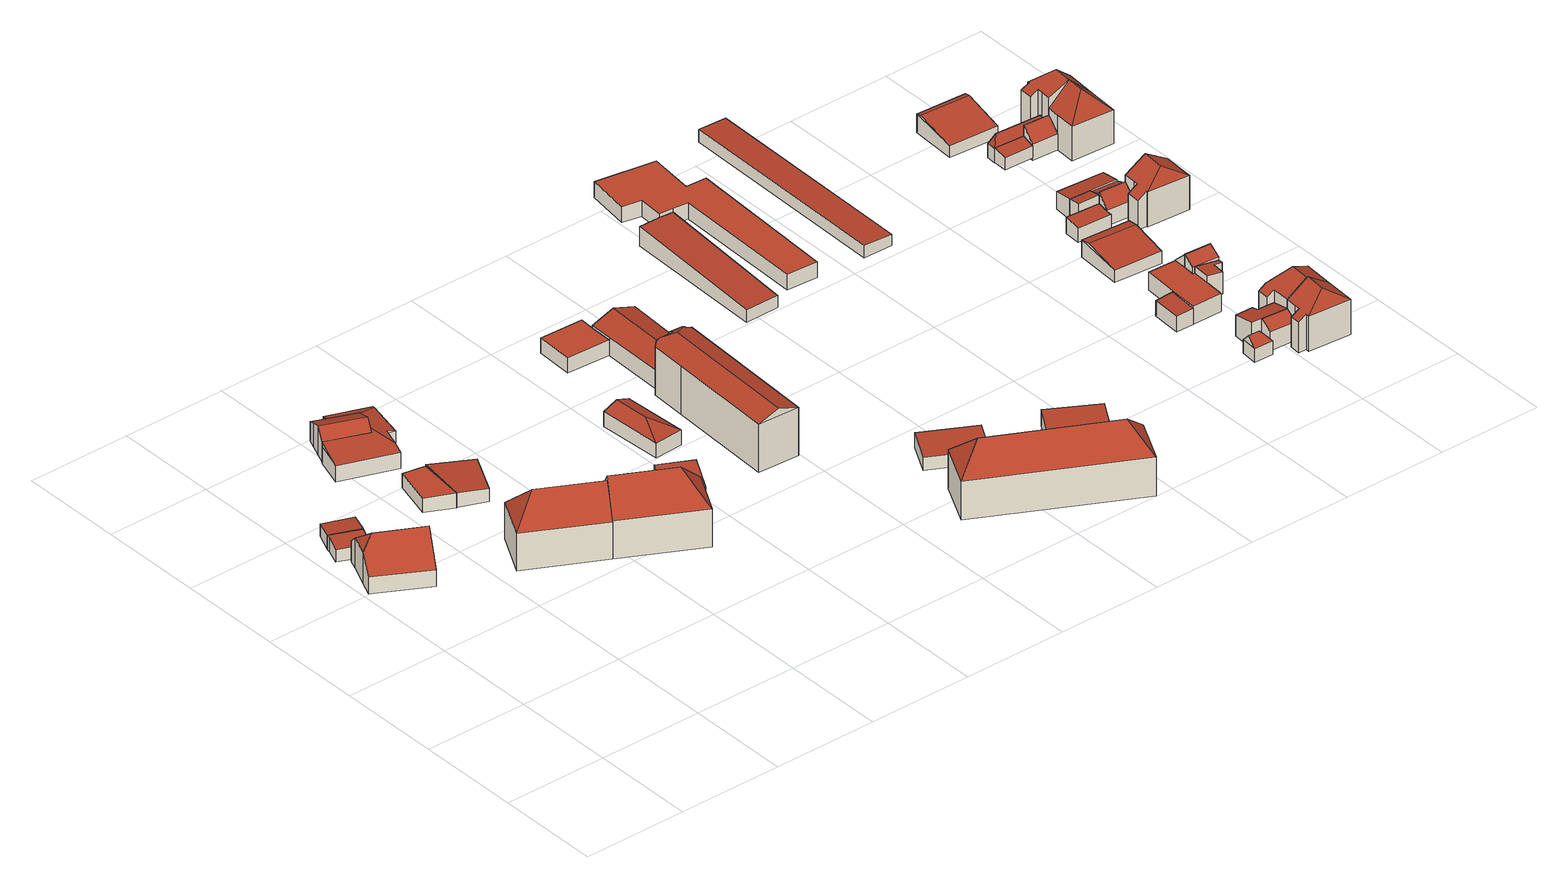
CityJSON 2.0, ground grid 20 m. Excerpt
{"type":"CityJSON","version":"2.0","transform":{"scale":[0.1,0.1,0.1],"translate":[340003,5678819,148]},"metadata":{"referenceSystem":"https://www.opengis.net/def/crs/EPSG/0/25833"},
"CityObjects":{
"building1":{"type":"Building","attributes":{"Dachtyp_tdc":"tdcGableAndHippedGRoof","Gemeindeschluessel":14729160,"Dachneigung":42.41,"QualitaetDacherkennung":76,"Geometrietyp2DReferenz":"3000","function":"31001_9998","roofType":"9999","measuredHeight":8.16},"geometry":[{"type":"MultiSurface","lod":"2","boundaries":[[[0,1,2,3]],[[1,4,5,2]],[[4,6,7,5]],[[6,8,9,7]],[[8,10,11,9]],[[10,12,13,11]],[[12,14,15,13]],[[14,0,3,15]],[[10,8,16]],[[8,6,4,1,16]],[[1,0,14,12,10,16]],[[3,2,5,7,9,11,13,15]]],"semantics":{"surfaces":[{"type":"WallSurface"},{"type":"RoofSurface"},{"type":"GroundSurface"}],"values":[0,0,0,0,0,0,0,0,1,1,1,2]}}]},
"building2":{"type":"Building","attributes":{"Dachtyp_tdc":"tdcPolyFlatRoof","Gemeindeschluessel":14729160,"Dachneigung":6.5,"QualitaetDacherkennung":69,"Geometrietyp2DReferenz":"3000","function":"31001_9998","roofType":"2100","measuredHeight":2.86},"geometry":[{"type":"MultiSurface","lod":"2","boundaries":[[[17,18,19,20]],[[18,21,22,19]],[[21,23,24,22]],[[23,25,26,24]],[[25,27,28,26]],[[27,17,20,28]],[[27,25,23,21,18,17]],[[20,19,22,24,26,28]]],"semantics":{"surfaces":[{"type":"WallSurface"},{"type":"RoofSurface"},{"type":"GroundSurface"}],"values":[0,0,0,0,0,0,1,2]}}]},
"building3":{"type":"Building","attributes":{"Dachtyp_tdc":"tdcPolyFlatRoof","Gemeindeschluessel":14729160,"Dachneigung":5.76,"QualitaetDacherkennung":67,"Geometrietyp2DReferenz":"3000","function":"31001_9998","roofType":"2100","measuredHeight":2.82},"geometry":[{"type":"MultiSurface","lod":"2","boundaries":[[[29,30,31,32]],[[30,33,34,31]],[[33,35,36,34]],[[35,29,32,36]],[[35,33,30,29]],[[32,31,34,36]]],"semantics":{"surfaces":[{"type":"WallSurface"},{"type":"RoofSurface"},{"type":"GroundSurface"}],"values":[0,0,0,0,1,2]}}]},
"building4":{"type":"Building","attributes":{"Dachtyp_tdc":"tdcPolyFlatRoof","Gemeindeschluessel":14729160,"Dachneigung":2.99,"QualitaetDacherkennung":85,"Geometrietyp2DReferenz":"3000","function":"31001_9998","roofType":"2100","measuredHeight":3.05},"geometry":[{"type":"MultiSurface","lod":"2","boundaries":[[[37,38,39,40]],[[38,41,42,39]],[[41,43,44,42]],[[43,37,40,44]],[[43,41,38,37]],[[40,39,42,44]]],"semantics":{"surfaces":[{"type":"WallSurface"},{"type":"RoofSurface"},{"type":"GroundSurface"}],"values":[0,0,0,0,1,2]}}]},
"building5":{"type":"Building","attributes":{"Dachtyp_tdc":"tdcHipAndGableRoof","Gemeindeschluessel":14729160,"Dachneigung":47.87,"QualitaetDacherkennung":60,"Geometrietyp2DReferenz":"3000","function":"31001_9998","roofType":"5000","measuredHeight":12.29},"geometry":[{"type":"MultiSurface","lod":"2","boundaries":[[[45,46,47]],[[48,45,47,49]],[[46,50,49,47]],[[51,52,53,54]],[[45,48,52,51]],[[48,50,53,52]],[[50,46,54,53]],[[46,45,51,54]],[[50,48,49]]],"semantics":{"surfaces":[{"type":"WallSurface"},{"type":"RoofSurface"},{"type":"GroundSurface"}],"values":[0,1,1,2,0,0,0,0,1]}}]},
"building6":{"type":"Building","attributes":{"Dachtyp_tdc":"tdcFreeFormRoof","Gemeindeschluessel":14729160,"Dachneigung":10.09,"QualitaetDacherkennung":44,"Geometrietyp2DReferenz":"3000","function":"31001_9998","roofType":"5000","measuredHeight":4.48},"geometry":[{"type":"MultiSurface","lod":"2","boundaries":[[[55,56,57,58]],[[56,59,60,57]],[[59,61,62,60]],[[61,63,64,62]],[[63,65,66,64]],[[65,67,68,66]],[[67,69,70,68]],[[69,71,72,70]],[[71,73,74,72]],[[73,75,76,74]],[[75,77,78,76]],[[77,79,80,78]],[[79,55,58,80]],[[65,81,82,83,84,85,86]],[[81,87,61,88,89,82]],[[84,90,91,73,71,85]],[[73,91,75]],[[75,91,90,77]],[[77,90,84,83,79]],[[55,82,89,56]],[[56,89,88,59]],[[59,88,61]],[[61,87,63]],[[63,87,81,65]],[[67,86,85,69]],[[65,86,67]],[[69,85,71]],[[79,83,82,55]],[[58,57,60,62,64,66,68,70,72,74,76,78,80]]],"semantics":{"surfaces":[{"type":"WallSurface"},{"type":"RoofSurface"},{"type":"GroundSurface"}],"values":[0,0,0,0,0,0,0,0,0,0,0,0,0,1,1,1,0,0,0,0,0,0,0,0,0,0,0,0,2]}}]},
"building7":{"type":"Building","attributes":{"Dachtyp_tdc":"tdcGableRoof","Gemeindeschluessel":14729160,"Dachneigung":23.56,"QualitaetDacherkennung":80,"Geometrietyp2DReferenz":"3000","function":"31001_9998","roofType":"3100","measuredHeight":5.66},"geometry":[{"type":"MultiSurface","lod":"2","boundaries":[[[92,89,93,94]],[[89,95,96,93]],[[95,97,98,96]],[[97,99,100,98]],[[99,101,102,100]],[[101,103,104,102]],[[103,105,106,104]],[[105,107,108,106]],[[107,92,94,108]],[[103,101,99,97]],[[97,95,89,92,107,105,103]],[[94,93,96,98,100,102,104,106,108]]],"semantics":{"surfaces":[{"type":"WallSurface"},{"type":"RoofSurface"},{"type":"GroundSurface"}],"values":[0,0,0,0,0,0,0,0,0,1,1,2]}}]},
"building8":{"type":"Building","attributes":{"Dachtyp_tdc":"tdcPolyFlatRoof","Gemeindeschluessel":14729160,"Dachneigung":4.86,"QualitaetDacherkennung":77,"Geometrietyp2DReferenz":"3000","function":"31001_9998","roofType":"2100","measuredHeight":3.18},"geometry":[{"type":"MultiSurface","lod":"2","boundaries":[[[109,41,110,111]],[[41,112,113,110]],[[112,114,115,113]],[[114,109,111,115]],[[114,112,41,109]],[[111,110,113,115]]],"semantics":{"surfaces":[{"type":"WallSurface"},{"type":"RoofSurface"},{"type":"GroundSurface"}],"values":[0,0,0,0,1,2]}}]},
"building9":{"type":"Building","attributes":{"Dachtyp_tdc":"tdcFreeFormRoof","Gemeindeschluessel":14729160,"Dachneigung":50.92,"QualitaetDacherkennung":14,"Geometrietyp2DReferenz":"3000","function":"31001_9998","roofType":"5000","measuredHeight":13.2},"geometry":[{"type":"MultiSurface","lod":"2","boundaries":[[[116,117,51,118]],[[117,119,54,51]],[[119,120,121,54]],[[120,116,118,121]],[[122,123,120,119]],[[122,119,117]],[[123,122,117,116]],[[123,116,120]],[[118,51,54,121]]],"semantics":{"surfaces":[{"type":"WallSurface"},{"type":"RoofSurface"},{"type":"GroundSurface"}],"values":[0,0,0,0,1,0,1,1,2]}}]},
"building10":{"type":"Building","attributes":{"Dachtyp_tdc":"tdcPolyFlatRoof","Gemeindeschluessel":14729160,"Dachneigung":5.57,"QualitaetDacherkennung":80,"Geometrietyp2DReferenz":"3000","function":"31001_9998","roofType":"2100","measuredHeight":3.06},"geometry":[{"type":"MultiSurface","lod":"2","boundaries":[[[124,125,126,127]],[[125,128,129,126]],[[128,130,131,129]],[[130,124,127,131]],[[130,128,125,124]],[[127,126,129,131]]],"semantics":{"surfaces":[{"type":"WallSurface"},{"type":"RoofSurface"},{"type":"GroundSurface"}],"values":[0,0,0,0,1,2]}}]},
"building11":{"type":"Building","attributes":{"Dachtyp_tdc":"tdcHipAndGableRoof","Gemeindeschluessel":14729160,"Dachneigung":20.18,"QualitaetDacherkennung":76,"Geometrietyp2DReferenz":"3000","function":"31001_9998","roofType":"5000","measuredHeight":3.9},"geometry":[{"type":"MultiSurface","lod":"2","boundaries":[[[132,133,134,135]],[[133,136,137,134]],[[136,138,139,137]],[[138,132,135,139]],[[136,133,140]],[[132,138,141]],[[133,132,141,140]],[[138,136,140,141]],[[135,134,137,139]]],"semantics":{"surfaces":[{"type":"WallSurface"},{"type":"RoofSurface"},{"type":"GroundSurface"}],"values":[0,0,0,0,1,0,1,1,2]}}]},
"building12":{"type":"Building","attributes":{"Dachtyp_tdc":"tdcFreeFormRoof","Gemeindeschluessel":14729160,"Dachneigung":20.45,"QualitaetDacherkennung":53,"Geometrietyp2DReferenz":"3000","function":"31001_9998","roofType":"5000","measuredHeight":10.92},"geometry":[{"type":"MultiSurface","lod":"2","boundaries":[[[142,143,144,145]],[[143,146,147,144]],[[146,148,149,147]],[[148,150,151,149]],[[150,152,153,151]],[[152,154,155,153]],[[154,156,157,155]],[[156,158,159,157]],[[158,160,161,159]],[[160,162,163,161]],[[162,142,145,163]],[[164,154,152,150,165,166]],[[167,166,165,148,146,143,142]],[[160,158,156,164,166,167,162]],[[150,148,165]],[[156,154,164]],[[142,162,167]],[[145,144,147,149,151,153,155,157,159,161,163]]],"semantics":{"surfaces":[{"type":"WallSurface"},{"type":"RoofSurface"},{"type":"GroundSurface"}],"values":[0,0,0,0,0,0,0,0,0,0,0,1,1,1,0,0,0,2]}}]},
"building13":{"type":"Building","attributes":{"Dachtyp_tdc":"tdcPolyFlatRoof","Gemeindeschluessel":14729160,"Dachneigung":0,"QualitaetDacherkennung":74,"Geometrietyp2DReferenz":"3000","function":"31001_9998","roofType":"1000","measuredHeight":3.06},"geometry":[{"type":"MultiSurface","lod":"2","boundaries":[[[168,169,170,171]],[[169,172,173,170]],[[172,174,175,173]],[[174,176,177,175]],[[176,168,171,177]],[[176,174,172,169,168]],[[171,170,173,175,177]]],"semantics":{"surfaces":[{"type":"WallSurface"},{"type":"RoofSurface"},{"type":"GroundSurface"}],"values":[0,0,0,0,0,1,2]}}]},
"building14":{"type":"Building","attributes":{"Dachtyp_tdc":"tdcGableRoof","Gemeindeschluessel":14729160,"Dachneigung":20.07,"QualitaetDacherkennung":79,"Geometrietyp2DReferenz":"3000","function":"31001_9998","roofType":"3100","measuredHeight":5.05},"geometry":[{"type":"MultiSurface","lod":"2","boundaries":[[[178,179,177,171]],[[179,180,181,177]],[[180,182,183,181]],[[182,184,185,183]],[[184,186,187,185]],[[186,188,189,187]],[[188,190,191,189]],[[190,192,193,191]],[[192,194,195,193]],[[194,196,197,195]],[[196,198,199,197]],[[198,178,171,199]],[[194,192,190,188,186,184,182,180]],[[180,179,178,198,196,194]],[[171,177,181,183,185,187,189,191,193,195,197,199]]],"semantics":{"surfaces":[{"type":"WallSurface"},{"type":"RoofSurface"},{"type":"GroundSurface"}],"values":[0,0,0,0,0,0,0,0,0,0,0,0,1,1,2]}}]},
"building15":{"type":"Building","attributes":{"Dachtyp_tdc":"tdcPolyFlatRoof","Gemeindeschluessel":14729160,"Dachneigung":4.22,"QualitaetDacherkennung":97,"Geometrietyp2DReferenz":"3000","function":"31001_2463","roofType":"2100","measuredHeight":2.94},"geometry":[{"type":"MultiSurface","lod":"2","boundaries":[[[200,201,202,203]],[[201,204,205,202]],[[204,206,207,205]],[[206,200,203,207]],[[206,204,201,200]],[[203,202,205,207]]],"semantics":{"surfaces":[{"type":"WallSurface"},{"type":"RoofSurface"},{"type":"GroundSurface"}],"values":[0,0,0,0,1,2]}}]},
"building16":{"type":"Building","attributes":{"Dachtyp_tdc":"tdcFreeFormRoof","Gemeindeschluessel":14729160,"Dachneigung":46.38,"QualitaetDacherkennung":66,"Geometrietyp2DReferenz":"3000","function":"31001_9998","roofType":"5000","measuredHeight":12.51},"geometry":[{"type":"MultiSurface","lod":"2","boundaries":[[[208,209,210,211]],[[209,212,213,210]],[[212,214,215,213]],[[214,208,211,215]],[[216,214,212]],[[217,216,212,209]],[[217,209,208]],[[216,217,208,214]],[[211,210,213,215]]],"semantics":{"surfaces":[{"type":"WallSurface"},{"type":"RoofSurface"},{"type":"GroundSurface"}],"values":[0,0,0,0,1,1,1,1,2]}}]},
"building17":{"type":"Building","attributes":{"Dachtyp_tdc":"tdcPolyFlatRoof","Gemeindeschluessel":14729160,"Dachneigung":2.84,"QualitaetDacherkennung":62,"Geometrietyp2DReferenz":"3000","function":"31001_2463","roofType":"2100","measuredHeight":3.78},"geometry":[{"type":"MultiSurface","lod":"2","boundaries":[[[218,219,220,221]],[[219,222,223,220]],[[222,224,225,223]],[[224,226,227,225]],[[226,218,221,227]],[[226,224,222,219,218]],[[221,220,223,225,227]]],"semantics":{"surfaces":[{"type":"WallSurface"},{"type":"RoofSurface"},{"type":"GroundSurface"}],"values":[0,0,0,0,0,1,2]}}]},
"building18":{"type":"Building","attributes":{"Dachtyp_tdc":"tdcPolyFlatRoof","Gemeindeschluessel":14729160,"Dachneigung":4.96,"QualitaetDacherkennung":83,"Geometrietyp2DReferenz":"3000","function":"31001_2463","roofType":"2100","measuredHeight":3.2},"geometry":[{"type":"MultiSurface","lod":"2","boundaries":[[[228,229,230,231]],[[229,232,233,230]],[[232,234,235,233]],[[234,228,231,235]],[[234,232,229,228]],[[231,230,233,235]]],"semantics":{"surfaces":[{"type":"WallSurface"},{"type":"RoofSurface"},{"type":"GroundSurface"}],"values":[0,0,0,0,1,2]}}]},
"building19":{"type":"Building","attributes":{"Dachtyp_tdc":"tdcPolyFlatRoof","Gemeindeschluessel":14729160,"Dachneigung":0,"QualitaetDacherkennung":62,"Geometrietyp2DReferenz":"3000","function":"31001_2463","roofType":"1000","measuredHeight":3.15},"geometry":[{"type":"MultiSurface","lod":"2","boundaries":[[[236,237,238,239]],[[237,240,241,238]],[[240,242,243,241]],[[242,244,245,243]],[[244,246,247,245]],[[246,248,249,247]],[[248,250,251,249]],[[250,252,253,251]],[[252,254,255,253]],[[254,256,257,255]],[[256,236,239,257]],[[256,254,252,250,248,246,244,242,240,237,236]],[[239,238,241,243,245,247,249,251,253,255,257]]],"semantics":{"surfaces":[{"type":"WallSurface"},{"type":"RoofSurface"},{"type":"GroundSurface"}],"values":[0,0,0,0,0,0,0,0,0,0,0,1,2]}}]},
"building20":{"type":"Building","attributes":{"Dachtyp_tdc":"tdcPolyFlatRoof","Gemeindeschluessel":14729160,"Dachneigung":2.82,"QualitaetDacherkennung":92,"Geometrietyp2DReferenz":"3000","function":"31001_2463","roofType":"2100","measuredHeight":2.52},"geometry":[{"type":"MultiSurface","lod":"2","boundaries":[[[258,259,260,261]],[[259,262,263,260]],[[262,264,265,263]],[[264,258,261,265]],[[264,262,259,258]],[[261,260,263,265]]],"semantics":{"surfaces":[{"type":"WallSurface"},{"type":"RoofSurface"},{"type":"GroundSurface"}],"values":[0,0,0,0,1,2]}}]},
"building21":{"type":"Building","attributes":{"Dachtyp_tdc":"tdcFreeFormRoof","Gemeindeschluessel":14729160,"Dachneigung":49.37,"QualitaetDacherkennung":27,"Geometrietyp2DReferenz":"3000","function":"31001_9998","roofType":"5000","measuredHeight":4.39},"geometry":[{"type":"MultiSurface","lod":"2","boundaries":[[[266,267,268,269]],[[267,270,271,268]],[[270,272,273,271]],[[272,274,275,273]],[[274,276,277,275]],[[276,266,269,277]],[[274,278,279]],[[272,278,274]],[[278,272,270]],[[280,279,278,267,266]],[[280,266,276]],[[279,280,276,274]],[[267,278,270]],[[269,268,271,273,275,277]]],"semantics":{"surfaces":[{"type":"WallSurface"},{"type":"RoofSurface"},{"type":"GroundSurface"}],"values":[0,0,0,0,0,0,1,1,1,1,1,1,0,2]}}]},
"building22":{"type":"Building","attributes":{"Dachtyp_tdc":"tdcPolyFlatRoof","Gemeindeschluessel":14729160,"Dachneigung":31.27,"QualitaetDacherkennung":75,"Geometrietyp2DReferenz":"3000","function":"31001_9998","roofType":"2100","measuredHeight":5.13},"geometry":[{"type":"MultiSurface","lod":"2","boundaries":[[[281,282,283,284]],[[282,285,286,283]],[[285,287,288,286]],[[287,281,284,288]],[[287,285,282,281]],[[284,283,286,288]]],"semantics":{"surfaces":[{"type":"WallSurface"},{"type":"RoofSurface"},{"type":"GroundSurface"}],"values":[0,0,0,0,1,2]}}]},
"building23":{"type":"Building","attributes":{"Dachtyp_tdc":"tdcPolyFlatRoof","Gemeindeschluessel":14729160,"Dachneigung":12.95,"QualitaetDacherkennung":54,"Geometrietyp2DReferenz":"3000","function":"31001_9998","roofType":"2100","measuredHeight":5.08},"geometry":[{"type":"MultiSurface","lod":"2","boundaries":[[[282,289,290,283]],[[289,291,292,290]],[[291,293,294,292]],[[293,295,296,294]],[[295,297,298,296]],[[297,299,300,298]],[[299,285,286,300]],[[285,282,283,286]],[[285,299,297,295,293,291,289,282]],[[283,290,292,294,296,298,300,286]]],"semantics":{"surfaces":[{"type":"WallSurface"},{"type":"RoofSurface"},{"type":"GroundSurface"}],"values":[0,0,0,0,0,0,0,0,1,2]}}]},
"building24":{"type":"Building","attributes":{"Gemeindeschluessel":14729160,"Geometrietyp2DReferenz":"3000","function":"31001_9998","roofType":"9999"},"children":["building24-1","building24-2","building24-3"]},
"building24-1":{"type":"BuildingPart","attributes":{"Dachtyp_tdc":"tdcPolyFlatRoof","Dachneigung":3.18,"QualitaetDacherkennung":94,"Geometrietyp2DReferenz":"3000","roofType":"2100","measuredHeight":3.23},"parents":["building24"],"geometry":[{"type":"MultiSurface","lod":"2","boundaries":[[[301,302,303,304]],[[305,306,307,308]],[[306,301,304,307]],[[306,305,302,301]],[[304,303,308,307]],[[305,308,303,302]]],"semantics":{"surfaces":[{"type":"WallSurface"},{"type":"RoofSurface"},{"type":"GroundSurface"},{"type":"ClosureSurface"}],"values":[0,0,0,1,2,3]}}]},
"building24-2":{"type":"BuildingPart","attributes":{"Dachtyp_tdc":"tdcPolyFlatRoof","Dachneigung":6.91,"QualitaetDacherkennung":61,"Geometrietyp2DReferenz":"3000","roofType":"2100","measuredHeight":4.74},"parents":["building24"],"geometry":[{"type":"MultiSurface","lod":"2","boundaries":[[[309,310,311,312,313]],[[310,314,315,311]],[[314,316,317,315]],[[316,318,319,317]],[[318,320,321,322,319]],[[318,316,314,310,309,320]],[[322,312,311,315,317,319]],[[313,321,320,309]],[[313,312,322,321]]],"semantics":{"surfaces":[{"type":"WallSurface"},{"type":"RoofSurface"},{"type":"GroundSurface"},{"type":"ClosureSurface"}],"values":[0,0,0,0,0,1,2,0,3]}}]},
"building24-3":{"type":"BuildingPart","attributes":{"Dachtyp_tdc":"tdcPolyFlatRoof","Dachneigung":0,"QualitaetDacherkennung":66,"Geometrietyp2DReferenz":"3000","roofType":"1000","measuredHeight":3.54},"parents":["building24"],"geometry":[{"type":"MultiSurface","lod":"2","boundaries":[[[323,324,325,303,302]],[[324,326,327,325]],[[326,328,329,327]],[[328,330,331,329]],[[330,313,312,331]],[[321,332,333,322]],[[332,334,305,308,333]],[[334,332,321,313,330,328,326,324,323]],[[303,325,327,329,331,312,322,333,308]],[[322,312,313,321]],[[302,305,334,323]],[[302,303,308,305]]],"semantics":{"surfaces":[{"type":"WallSurface"},{"type":"RoofSurface"},{"type":"GroundSurface"},{"type":"ClosureSurface"}],"values":[0,0,0,0,0,0,0,1,2,3,0,3]}}]},
"building25":{"type":"Building","attributes":{"Dachtyp_tdc":"tdcGableRoof","Gemeindeschluessel":14729160,"Dachneigung":10.59,"QualitaetDacherkennung":49,"Geometrietyp2DReferenz":"3000","function":"31001_9998","roofType":"3100","measuredHeight":3.76},"geometry":[{"type":"MultiSurface","lod":"2","boundaries":[[[335,336,337,338]],[[336,339,340,337]],[[339,341,342,340]],[[341,335,338,342]],[[339,336,343]],[[335,341,344]],[[336,335,344,343]],[[341,339,343,344]],[[338,337,340,342]]],"semantics":{"surfaces":[{"type":"WallSurface"},{"type":"RoofSurface"},{"type":"GroundSurface"}],"values":[0,0,0,0,0,0,1,1,2]}}]},
"building26":{"type":"Building","attributes":{"Dachtyp_tdc":"tdcHipAndGableRoof","Gemeindeschluessel":14729160,"Dachneigung":33.52,"QualitaetDacherkennung":59,"Geometrietyp2DReferenz":"3000","function":"31001_9998","roofType":"5000","measuredHeight":9.66},"geometry":[{"type":"MultiSurface","lod":"2","boundaries":[[[345,346,347,348]],[[346,349,350,347]],[[349,351,352,350]],[[351,353,354,352]],[[353,355,356,354]],[[355,357,358,356]],[[357,359,360,358]],[[359,361,362,360]],[[361,363,364,362]],[[363,345,348,364]],[[359,357,365]],[[357,355,353,365]],[[353,351,349,346,345,363,361,359,365]],[[348,347,350,352,354,356,358,360,362,364]]],"semantics":{"surfaces":[{"type":"WallSurface"},{"type":"RoofSurface"},{"type":"GroundSurface"}],"values":[0,0,0,0,0,0,0,0,0,0,1,1,1,2]}}]},
"building27":{"type":"Building","attributes":{"Dachtyp_tdc":"tdcHipAndGableRoof","Gemeindeschluessel":14729160,"Dachneigung":34.65,"QualitaetDacherkennung":59,"Geometrietyp2DReferenz":"3000","function":"31001_9998","roofType":"5000","measuredHeight":9.4},"geometry":[{"type":"MultiSurface","lod":"2","boundaries":[[[351,366,367,368]],[[366,369,370,367]],[[369,371,372,370]],[[371,373,374,372]],[[373,375,376,374]],[[375,355,377,376]],[[355,378,379,377]],[[378,351,368,379]],[[375,373,380]],[[373,371,369,366,351,378,380]],[[378,355,375,380]],[[368,367,370,372,374,376,377,379]]],"semantics":{"surfaces":[{"type":"WallSurface"},{"type":"RoofSurface"},{"type":"GroundSurface"}],"values":[0,0,0,0,0,0,0,0,1,1,1,2]}}]},
"building28":{"type":"Building","attributes":{"Dachtyp_tdc":"tdcPolyFlatRoof","Gemeindeschluessel":14729160,"Dachneigung":6.82,"QualitaetDacherkennung":79,"Geometrietyp2DReferenz":"3000","function":"31001_9998","roofType":"2100","measuredHeight":3.13},"geometry":[{"type":"MultiSurface","lod":"2","boundaries":[[[381,382,383,384]],[[382,385,386,383]],[[385,387,388,386]],[[387,389,390,388]],[[389,391,392,390]],[[391,381,384,392]],[[391,389,387,385,382,381]],[[384,383,386,388,390,392]]],"semantics":{"surfaces":[{"type":"WallSurface"},{"type":"RoofSurface"},{"type":"GroundSurface"}],"values":[0,0,0,0,0,0,1,2]}}]},
"building29":{"type":"Building","attributes":{"Dachtyp_tdc":"tdcPolyFlatRoof","Gemeindeschluessel":14729160,"Dachneigung":31.07,"QualitaetDacherkennung":81,"Geometrietyp2DReferenz":"3000","function":"31001_9998","roofType":"2100","measuredHeight":5.08},"geometry":[{"type":"MultiSurface","lod":"2","boundaries":[[[393,394,395,396]],[[394,397,398,395]],[[397,399,400,398]],[[399,393,396,400]],[[399,397,394,393]],[[396,395,398,400]]],"semantics":{"surfaces":[{"type":"WallSurface"},{"type":"RoofSurface"},{"type":"GroundSurface"}],"values":[0,0,0,0,1,2]}}]},
"building30":{"type":"Building","attributes":{"Dachtyp_tdc":"tdcPolyFlatRoof","Gemeindeschluessel":14729160,"Dachneigung":44.01,"QualitaetDacherkennung":78,"Geometrietyp2DReferenz":"3000","function":"31001_9998","roofType":"2100","measuredHeight":4.76},"geometry":[{"type":"MultiSurface","lod":"2","boundaries":[[[401,402,403,404]],[[402,405,406,403]],[[405,407,408,406]],[[407,401,404,408]],[[407,405,402,401]],[[404,403,406,408]]],"semantics":{"surfaces":[{"type":"WallSurface"},{"type":"RoofSurface"},{"type":"GroundSurface"}],"values":[0,0,0,0,1,2]}}]},
"building31":{"type":"Building","attributes":{"Dachtyp_tdc":"tdcPolyFlatRoof","Gemeindeschluessel":14729160,"Dachneigung":9.6,"QualitaetDacherkennung":88,"Geometrietyp2DReferenz":"3000","function":"31001_9998","roofType":"2100","measuredHeight":4.43},"geometry":[{"type":"MultiSurface","lod":"2","boundaries":[[[409,410,411,412]],[[410,413,414,411]],[[413,415,416,414]],[[415,409,412,416]],[[415,413,410,409]],[[412,411,414,416]]],"semantics":{"surfaces":[{"type":"WallSurface"},{"type":"RoofSurface"},{"type":"GroundSurface"}],"values":[0,0,0,0,1,2]}}]},
"building32":{"type":"Building","attributes":{"Dachtyp_tdc":"tdcPolyFlatRoof","Gemeindeschluessel":14729160,"Dachneigung":8.62,"QualitaetDacherkennung":77,"Geometrietyp2DReferenz":"3000","function":"31001_9998","roofType":"2100","measuredHeight":3.92},"geometry":[{"type":"MultiSurface","lod":"2","boundaries":[[[415,417,418,419]],[[417,420,421,418]],[[420,422,423,421]],[[422,409,424,423]],[[409,415,419,424]],[[409,422,420,417,415]],[[419,418,421,423,424]]],"semantics":{"surfaces":[{"type":"WallSurface"},{"type":"RoofSurface"},{"type":"GroundSurface"}],"values":[0,0,0,0,0,1,2]}}]},
"building33":{"type":"Building","attributes":{"Dachtyp_tdc":"tdcPolyFlatRoof","Gemeindeschluessel":14729160,"Dachneigung":44.44,"QualitaetDacherkennung":72,"Geometrietyp2DReferenz":"3000","function":"31001_9998","roofType":"2100","measuredHeight":5.23},"geometry":[{"type":"MultiSurface","lod":"2","boundaries":[[[425,426,427,428]],[[426,429,430,427]],[[429,431,432,430]],[[431,425,428,432]],[[431,429,426,425]],[[428,427,430,432]]],"semantics":{"surfaces":[{"type":"WallSurface"},{"type":"RoofSurface"},{"type":"GroundSurface"}],"values":[0,0,0,0,1,2]}}]},
"building34":{"type":"Building","attributes":{"Dachtyp_tdc":"tdcPolyFlatRoof","Gemeindeschluessel":14729160,"Dachneigung":19.94,"QualitaetDacherkennung":79,"Geometrietyp2DReferenz":"3000","function":"31001_9998","roofType":"2100","measuredHeight":4.81},"geometry":[{"type":"MultiSurface","lod":"2","boundaries":[[[433,434,412,411]],[[434,435,436,412]],[[435,437,438,436]],[[437,433,411,438]],[[437,435,434,433]],[[411,412,436,438]]],"semantics":{"surfaces":[{"type":"WallSurface"},{"type":"RoofSurface"},{"type":"GroundSurface"}],"values":[0,0,0,0,1,2]}}]},
"building35":{"type":"Building","attributes":{"Dachtyp_tdc":"tdcPolyFlatRoof","Gemeindeschluessel":14729160,"Dachneigung":12.34,"QualitaetDacherkennung":81,"Geometrietyp2DReferenz":"3000","function":"31001_9998","roofType":"2100","measuredHeight":2.92},"geometry":[{"type":"MultiSurface","lod":"2","boundaries":[[[439,440,441,442]],[[440,443,444,441]],[[443,445,446,444]],[[445,439,442,446]],[[445,443,440,439]],[[442,441,444,446]]],"semantics":{"surfaces":[{"type":"WallSurface"},{"type":"RoofSurface"},{"type":"GroundSurface"}],"values":[0,0,0,0,1,2]}}]},
"building36":{"type":"Building","attributes":{"Dachtyp_tdc":"tdcGableRoof","Gemeindeschluessel":14729160,"Dachneigung":12.12,"QualitaetDacherkennung":31,"Geometrietyp2DReferenz":"3000","function":"31001_9998","roofType":"3100","measuredHeight":3.96},"geometry":[{"type":"MultiSurface","lod":"2","boundaries":[[[447,448,449,450]],[[448,451,452,449]],[[451,453,454,452]],[[453,447,450,454]],[[451,448,455]],[[447,453,456]],[[448,447,456,455]],[[453,451,455,456]],[[450,449,452,454]]],"semantics":{"surfaces":[{"type":"WallSurface"},{"type":"RoofSurface"},{"type":"GroundSurface"}],"values":[0,0,0,0,0,0,1,1,2]}}]},
"building37":{"type":"Building","attributes":{"Dachtyp_tdc":"tdcHipAndGableRoof","Gemeindeschluessel":14729160,"Dachneigung":31.62,"QualitaetDacherkennung":55,"Geometrietyp2DReferenz":"3000","function":"31001_9998","roofType":"5000","measuredHeight":9.25},"geometry":[{"type":"MultiSurface","lod":"2","boundaries":[[[457,458,459,460]],[[458,461,462,459]],[[461,463,464,462]],[[463,465,466,464]],[[465,467,468,466]],[[467,469,470,468]],[[469,471,472,470]],[[471,473,474,472]],[[473,475,476,474]],[[475,457,460,476]],[[471,469,477]],[[469,467,465,477]],[[465,463,461,458,457,475,473,471,477]],[[460,459,462,464,466,468,470,472,474,476]]],"semantics":{"surfaces":[{"type":"WallSurface"},{"type":"RoofSurface"},{"type":"GroundSurface"}],"values":[0,0,0,0,0,0,0,0,0,0,1,1,1,2]}}]},
"building38":{"type":"Building","attributes":{"Gemeindeschluessel":14729160,"Geometrietyp2DReferenz":"3000","function":"31001_9998","roofType":"9999"},"children":["building38-1","building38-2"]},
"building38-1":{"type":"BuildingPart","attributes":{"Dachtyp_tdc":"tdcHipAndGableRoof","Dachneigung":43.15,"QualitaetDacherkennung":68,"Geometrietyp2DReferenz":"3000","roofType":"5000","measuredHeight":10.28},"parents":["building38"],"geometry":[{"type":"MultiSurface","lod":"2","boundaries":[[[478,479,480]],[[481,482,483]],[[481,484,485,482]],[[484,486,487,485]],[[486,488,489,487]],[[488,490,491,489]],[[490,492,493,491]],[[492,494,495,493]],[[494,496,497,495]],[[496,498,499,497]],[[498,478,480,499]],[[494,492,500]],[[492,490,488,486,484,481,478,498,500]],[[498,496,494,500]],[[480,482,485,487,489,491,493,495,497,499]],[[483,479,478,481]],[[483,482,480,479]]],"semantics":{"surfaces":[{"type":"WallSurface"},{"type":"RoofSurface"},{"type":"GroundSurface"},{"type":"ClosureSurface"}],"values":[0,0,0,0,0,0,0,0,0,0,0,1,1,1,2,0,3]}}]},
"building38-2":{"type":"BuildingPart","attributes":{"Dachtyp_tdc":"tdcFreeFormRoof","Dachneigung":66.29,"QualitaetDacherkennung":29,"Geometrietyp2DReferenz":"3000","roofType":"5000","measuredHeight":4.94},"parents":["building38"],"geometry":[{"type":"MultiSurface","lod":"2","boundaries":[[[501,502,503,504]],[[502,505,506,503]],[[505,507,508,506]],[[507,509,482,508]],[[509,483,482]],[[479,501,504,480]],[[509,507,505,510,511]],[[505,502,510]],[[502,501,479,511,510]],[[479,483,509,511]],[[504,503,506,508,482,480]],[[480,482,483,479]]],"semantics":{"surfaces":[{"type":"WallSurface"},{"type":"RoofSurface"},{"type":"GroundSurface"},{"type":"ClosureSurface"}],"values":[0,0,0,0,0,0,1,1,1,1,2,3]}}]},
"building39":{"type":"Building","attributes":{"Gemeindeschluessel":14729160,"Geometrietyp2DReferenz":"3000","function":"31001_9998","roofType":"9999"},"children":["building39-1","building39-2"]},
"building39-1":{"type":"BuildingPart","attributes":{"Dachtyp_tdc":"tdcPolyFlatRoof","Dachneigung":44.13,"QualitaetDacherkennung":73,"Geometrietyp2DReferenz":"3000","roofType":"2100","measuredHeight":5.48},"parents":["building39"],"geometry":[{"type":"MultiSurface","lod":"2","boundaries":[[[512,513,514,515]],[[513,516,517,514]],[[516,518,519,517]],[[516,513,512,518]],[[519,515,514,517]],[[512,515,519,518]]],"semantics":{"surfaces":[{"type":"WallSurface"},{"type":"RoofSurface"},{"type":"GroundSurface"},{"type":"ClosureSurface"}],"values":[0,0,0,1,2,3]}}]},
"building39-2":{"type":"BuildingPart","attributes":{"Dachtyp_tdc":"tdcHipAndGableRoof","Dachneigung":43.71,"QualitaetDacherkennung":85,"Geometrietyp2DReferenz":"3000","roofType":"5000","measuredHeight":10.81},"parents":["building39"],"geometry":[{"type":"MultiSurface","lod":"2","boundaries":[[[520,521,522,523]],[[521,524,512,515,522]],[[525,496,526,519,518]],[[496,520,523,526]],[[521,520,527]],[[520,496,528,527]],[[524,521,527,528,525]],[[528,496,525]],[[523,522,515,519,526]],[[518,512,524,525]],[[518,519,515,512]]],"semantics":{"surfaces":[{"type":"WallSurface"},{"type":"RoofSurface"},{"type":"GroundSurface"},{"type":"ClosureSurface"}],"values":[0,0,0,0,1,1,1,0,2,0,3]}}]}
},
"vertices":[
[148,628,54],[125,586,98],[125,586,16],[148,628,16],[99,538,48],[99,538,16],[1,591,50],[1,591,16],[13,619,78],[13,619,16],[32,662,75],[32,662,16],[40,681,56],[40,681,16],[71,669,53],[71,669,16],[40,630,98],
[15,691,44],[26,719,48],[26,719,20],[15,691,20],[28,727,48],[28,727,20],[84,704,48],[84,704,20],[71,669,44],[71,669,20],[40,681,44],[40,681,20],
[99,742,45],[84,704,49],[84,704,21],[99,742,21],[28,727,49],[28,727,21],[43,763,45],[43,763,21],
[234,785,48],[275,775,50],[275,775,20],[234,785,20],[264,684,50],[264,684,20],[214,709,48],[214,709,20],
[371,418,86],[415,500,84],[393,459,136],[230,492,86],[284,517,136],[274,575,84],[371,418,13],[230,492,13],[274,575,13],[415,500,13],
[277,940,54],[279,946,54],[279,946,22],[277,940,22],[229,966,54],[229,966,22],[235,985,54],[235,985,22],[313,953,54],[313,953,22],[298,878,54],[298,878,22],[283,882,54],[283,882,22],[272,849,54],[272,849,22],[265,826,54],[265,826,22],[160,864,54],[160,864,22],[178,919,54],[178,919,22],[256,888,54],[256,888,22],[272,928,54],[272,928,22],[312,949,57],[277,940,66],[272,928,66],[261,902,67],[272,849,58],[283,882,59],[313,953,56],[229,966,62],[279,946,63],[256,888,64],[178,919,64],
[229,966,63],[279,946,25],[229,966,25],[272,928,71],[272,928,25],[263,906,82],[263,906,25],[256,888,63],[256,888,25],[178,919,63],[178,919,25],[185,938,82],[185,938,25],[194,960,71],[194,960,25],[201,977,63],[201,977,25],
[316,664,46],[264,684,21],[316,664,21],[275,775,53],[275,775,21],[355,741,46],[355,741,21],
[516,341,88],[371,418,88],[516,341,13],[415,500,88],[560,423,88],[560,423,13],[393,459,145],[501,402,145],
[625,512,47],[593,449,40],[593,449,17],[625,512,17],[530,484,41],[530,484,17],[563,544,47],[563,544,17],
[642,702,59],[649,578,59],[649,578,30],[642,702,30],[594,575,59],[594,575,30],[587,699,59],[587,699,30],[620,633,69],[616,701,69],
[692,434,127],[702,641,127],[702,641,33],[692,434,33],[705,711,127],[705,711,33],[715,720,131],[715,720,33],[749,719,133],[749,719,33],[750,730,127],[750,730,33],[776,728,127],[776,728,33],[775,718,131],[775,718,33],[787,717,127],[787,717,33],[783,637,127],[783,637,33],[772,430,127],[772,430,33],[776,721,131],[722,720,133],[745,703,142],[732,432,142],
[709,831,76],[625,835,76],[625,835,46],[709,831,46],[628,907,76],[628,907,46],[712,904,76],[712,904,46],[710,875,76],[710,875,46],
[709,831,81],[710,875,81],[753,874,97],[753,874,46],[798,873,81],[798,873,46],[787,717,82],[787,717,46],[775,718,86],[775,718,46],[776,728,86],[776,728,46],[750,730,96],[750,730,46],[749,719,96],[749,719,46],[746,719,97],[746,719,46],[715,720,86],[715,720,46],[705,711,82],[705,711,46],
[921,294,35],[952,353,39],[952,353,10],[921,294,10],[1049,301,39],[1049,301,10],[1018,242,35],[1018,242,10],
[881,150,82],[923,233,82],[923,233,6],[881,150,6],[1210,85,82],[1210,85,6],[1167,1,82],[1167,1,6],[1155,60,131],[935,174,130],
[988,741,88],[923,741,88],[923,741,64],[988,741,64],[930,1019,102],[930,1019,64],[971,1019,102],[971,1019,64],[998,1016,102],[998,1016,64],
[1112,206,36],[1149,269,42],[1149,269,10],[1112,206,10],[1238,217,42],[1238,217,10],[1201,153,36],[1201,153,10],
[971,1019,109],[974,1066,109],[974,1066,78],[971,1019,78],[938,1073,109],[938,1073,78],[950,1157,109],[950,1157,78],[1065,1138,109],[1065,1138,78],[1055,1051,109],[1055,1051,78],[1095,1049,109],[1095,1049,78],[1079,750,109],[1079,750,78],[1019,754,109],[1019,754,78],[1027,1012,109],[1027,1012,78],[998,1016,109],[998,1016,78],
[1224,735,107],[1167,736,110],[1167,736,85],[1224,735,85],[1174,1162,110],[1174,1162,85],[1231,1162,107],[1231,1162,85],
[1534,146,71],[1497,148,71],[1497,148,45],[1534,146,45],[1500,180,71],[1500,180,45],[1517,179,71],[1517,179,45],[1536,177,71],[1536,177,45],[1535,154,71],[1535,154,45],[1498,164,89],[1519,163,89],[1526,155,81],
[1535,154,84],[1536,177,98],[1536,177,47],[1535,154,47],[1587,173,98],[1587,173,47],[1585,151,84],[1585,151,47],
[1517,179,98],[1517,179,47],[1520,223,88],[1520,223,47],[1555,223,87],[1555,223,47],[1555,210,90],[1555,210,47],[1575,210,90],[1575,210,47],[1589,208,90],[1589,208,47],
[1458,350,77],[1492,349,79],[1492,349,47],[1458,350,47],[1488,292,79],[1454,293,77],[1454,293,47],[1488,292,47],
[1552,365,94],[1600,361,88],[1600,361,47],[1552,365,47],[1552,365,82],[1599,352,88],[1599,352,47],[1583,353,90],[1583,353,47],[1581,329,90],[1581,329,47],[1550,331,94],[1550,331,82],[1550,331,47],
[1492,349,82],[1496,414,82],[1496,414,47],[1551,412,82],[1551,412,47],[1550,387,82],[1550,387,47],[1548,365,82],[1548,365,47],[1547,292,82],[1547,292,47],[1488,292,82],
[1463,543,92],[1557,536,92],[1557,536,58],[1463,543,58],[1551,446,82],[1551,446,58],[1457,453,82],[1457,453,58],[1556,517,95],[1462,524,95],
[1569,142,105],[1585,141,115],[1585,141,46],[1569,142,46],[1585,151,115],[1585,151,46],[1587,173,115],[1587,173,46],[1628,171,143],[1628,171,46],[1670,168,115],[1670,168,46],[1666,108,115],[1666,108,46],[1583,114,115],[1583,114,46],[1583,121,115],[1583,121,46],[1568,122,105],[1568,122,46],[1625,131,143],
[1589,208,115],[1589,208,48],[1587,173,48],[1575,210,105],[1575,210,48],[1577,233,105],[1577,233,48],[1591,232,115],[1591,232,48],[1674,226,115],[1674,226,48],[1670,168,48],[1626,171,142],[1626,171,48],[1629,210,142],
[1543,564,95],[1477,568,95],[1477,568,67],[1543,564,67],[1479,601,99],[1479,601,67],[1504,599,99],[1504,599,67],[1545,597,99],[1545,597,67],[1543,574,96],[1543,574,67],
[1548,365,94],[1550,387,108],[1550,387,57],[1548,365,57],[1601,384,108],[1601,384,57],[1600,361,94],[1600,361,57],
[1603,409,83],[1601,384,107],[1601,384,59],[1603,409,59],[1550,387,107],[1550,387,59],[1551,412,83],[1551,412,59],
[1546,621,111],[1545,597,115],[1545,597,70],[1546,621,70],[1504,599,115],[1504,599,70],[1505,623,111],[1505,623,70],
[1508,660,105],[1508,660,71],[1505,623,71],[1601,654,105],[1601,654,71],[1599,617,111],[1599,617,71],[1546,621,71],
[1543,574,98],[1545,597,121],[1545,597,68],[1543,574,68],[1597,593,121],[1597,593,68],[1596,570,98],[1596,570,68],
[1545,597,118],[1546,621,109],[1599,617,109],[1599,617,70],[1597,593,118],[1597,593,70],
[1561,806,114],[1559,781,108],[1559,781,85],[1561,806,85],[1503,783,108],[1503,783,85],[1503,810,114],[1503,810,85],
[1460,954,124],[1557,948,124],[1557,948,87],[1460,954,87],[1551,859,110],[1551,859,87],[1455,865,110],[1455,865,87],[1556,937,127],[1459,943,127],
[1577,562,123],[1595,561,134],[1595,561,66],[1577,562,66],[1596,570,134],[1596,570,66],[1597,593,134],[1597,593,66],[1637,591,159],[1637,591,66],[1681,588,132],[1681,588,66],[1677,527,132],[1677,527,66],[1593,532,134],[1593,532,66],[1593,534,134],[1593,534,66],[1576,535,123],[1576,535,66],[1634,548,159],
[1611,803,168],[1611,803,112],[1611,803,84],[1612,822,168],[1612,822,84],[1612,822,111],[1613,832,168],[1613,832,84],[1598,833,160],[1598,833,84],[1599,858,160],[1599,858,84],[1615,857,168],[1615,857,84],[1615,860,168],[1615,860,84],[1699,854,146],[1699,854,84],[1695,797,146],[1695,797,84],[1652,800,187],[1652,800,84],[1655,837,187],
[1561,806,111],[1503,810,112],[1503,810,84],[1561,806,84],[1505,829,112],[1505,829,84],[1562,825,112],[1562,825,84],[1612,822,112],[1513,819,133],[1602,813,133],
[1609,778,111],[1559,781,111],[1559,781,80],[1609,778,80],[1561,806,135],[1561,806,80],[1611,803,135],[1611,803,80],
[1691,734,146],[1607,739,148],[1607,739,80],[1691,734,80],[1609,778,148],[1611,803,148],[1695,797,80],[1649,766,188],[1651,800,188]
]}
